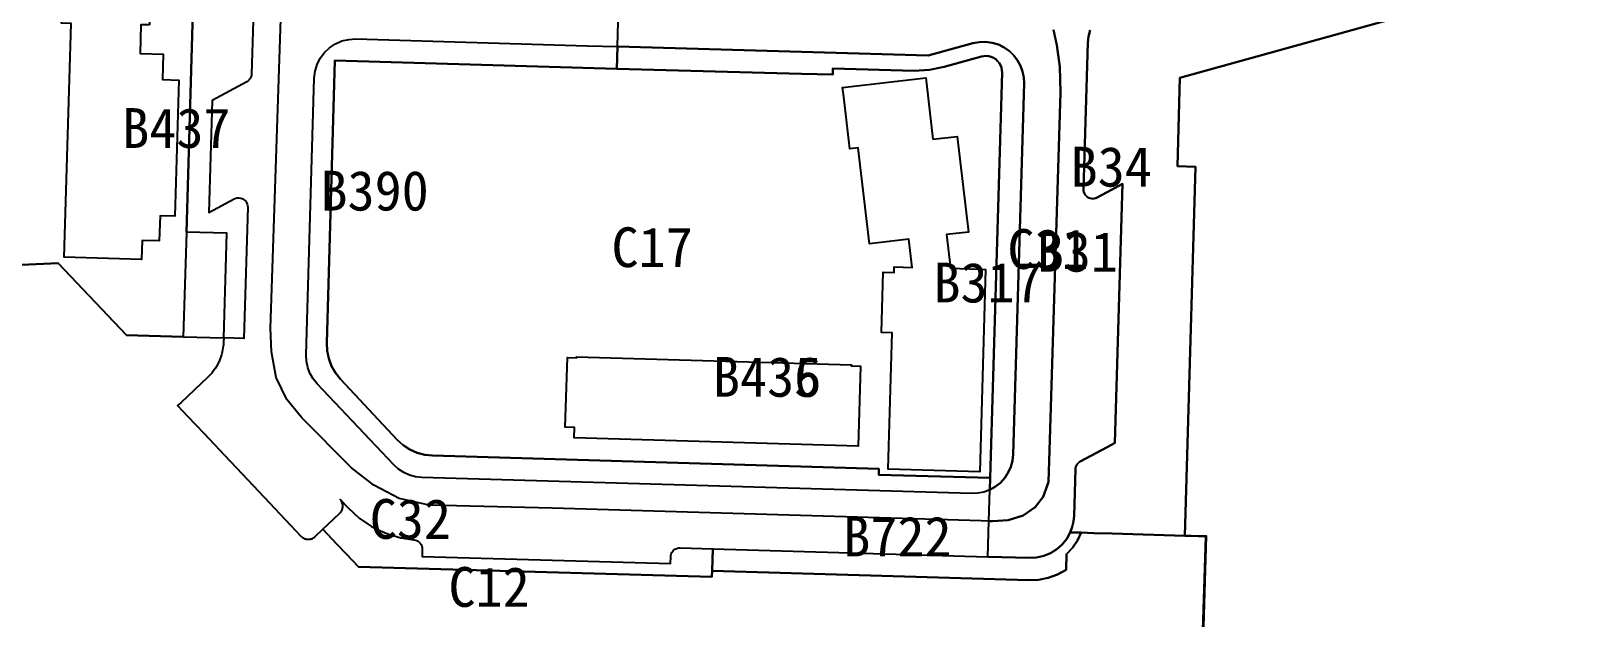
# Model space of a CAD drawing. Header units: metres. Extents: x 446275 to 447851, y 3131842 to 3133549.
# Drawn here: x 446792.8 to 447027.7, y 3132433.7 to 3132522.2 of the extents above; entities that cross this region are included whole.
import ezdxf

# ---------------------------------------------------------------- set-up
doc = ezdxf.new("R2010")
doc.units = ezdxf.units.M
for name, color, linetype in [('00_계획선-도로', 7, 'Continuous'), ('00_계획선-획지명', 7, 'Continuous'), ('00_계획선-획지선', 7, 'Continuous')]:
    doc.layers.add(name, color=color, linetype=linetype)

msp = doc.modelspace()

# ---------------------------------------------------------------- linework, layer by layer
at = {"layer": '00_계획선-도로'}
msp.add_lwpolyline([(446946.84, 3132522.36), (446947.35, 3132520.04), (446947.51, 3132518.95), (446947.79, 3132516.81), (446947.9, 3132512.89), (446946.25, 3132458.92), (446946.1, 3132454.22), (446945.95, 3132453.78), (446945.31, 3132451.95), (446944.08, 3132450.38), (446942.28, 3132449.11), (446940.02, 3132448.41), (446937.64, 3132448.27), (446871.3, 3132450.23), (446852.76, 3132450.7), (446848.26, 3132451.7), (446844.43, 3132453.72), (446841.08, 3132456.33), (446833.57, 3132463.87), (446831.3, 3132466.63), (446829.72, 3132469.93), (446829, 3132473.8), (446828.87, 3132477.38), (446830.49, 3132527.01)], dxfattribs=at)
at = {"layer": '00_계획선-획지선'}
for points in [[(446784.92, 3132581.55), (446795.63, 3132585.87), (446806.11, 3132590.72), (446816.32, 3132596.11), (446817.71, 3132588.9), (446818.46, 3132581.6), (446818.57, 3132574.26), (446818.21, 3132561.75), (446818.2, 3132561.67), (446816.17, 3132491.86), (446815.71, 3132476.09), (446807.13, 3132476.34), (446796.87, 3132487.16), (446782.47, 3132486.51)], [(446826.67, 3132538.26), (446826.01, 3132515.69), (446825.98, 3132515.45), (446825.91, 3132515.22), (446825.8, 3132515.01), (446825.66, 3132514.82), (446825.49, 3132514.65), (446825.29, 3132514.52), (446820.07, 3132511.71), (446819.57, 3132494.8), (446823.4, 3132496.87), (446823.62, 3132496.96), (446823.85, 3132497.02), (446824.09, 3132497.03), (446824.33, 3132497), (446824.56, 3132496.93), (446824.77, 3132496.83), (446824.96, 3132496.68), (446825.13, 3132496.51), (446825.26, 3132496.31), (446825.35, 3132496.09), (446825.41, 3132495.86), (446825.42, 3132495.62), (446824.84, 3132475.82), (446821.8, 3132475.91), (446822.26, 3132491.68), (446816.17, 3132491.86), (446816.17, 3132491.86), (446818.2, 3132561.67)], [(447042.4, 3132536.36), (446965.9, 3132515.12), (446965.52, 3132501.8), (446968.26, 3132501.72), (446966.63, 3132446.09), (446955.71, 3132446.41), (446952.91, 3132446.49), (446951, 3132446.55), (446949.38, 3132446.59), (446949.68, 3132447.4), (446949.87, 3132448.23), (446949.95, 3132449.09), (446950.16, 3132456.1), (446950.18, 3132456.31), (446950.23, 3132456.51), (446950.31, 3132456.69), (446950.42, 3132456.87), (446950.55, 3132457.03), (446950.71, 3132457.16), (446950.88, 3132457.27), (446955.68, 3132459.86), (446956.09, 3132460.08), (446957.23, 3132499.12), (446955.6, 3132498.24), (446953.41, 3132497.06), (446953.21, 3132496.97), (446953, 3132496.92), (446952.78, 3132496.9), (446952.56, 3132496.91), (446952.34, 3132496.96), (446952.14, 3132497.05), (446951.95, 3132497.16), (446951.78, 3132497.31), (446951.64, 3132497.48), (446951.53, 3132497.67), (446951.45, 3132497.87), (446951.4, 3132498.09), (446951.39, 3132498.31), (446952.04, 3132520.41), (446952.04, 3132520.41), (446952.14, 3132521.36), (446952.39, 3132522.29)], [(446968.61, 3132401.64), (446969.9, 3132446), (446967.6, 3132446.06), (446966.63, 3132446.09), (446966.63, 3132446.09), (446968.26, 3132501.72), (446965.52, 3132501.8), (446965.9, 3132515.12), (447042.4, 3132536.36)], [(446946.84, 3132522.36), (446947.35, 3132520.04), (446947.51, 3132518.95), (446947.79, 3132516.81), (446947.9, 3132512.89), (446946.25, 3132458.92), (446946.1, 3132454.22), (446945.95, 3132453.78), (446945.31, 3132451.95), (446944.08, 3132450.38), (446942.28, 3132449.11), (446940.02, 3132448.41), (446937.64, 3132448.27), (446937.13, 3132448.28), (446937.27, 3132453), (446938.1, 3132453.48), (446938.85, 3132454.08), (446939.5, 3132454.79), (446940.03, 3132455.59), (446940.42, 3132456.47), (446940.67, 3132457.39), (446940.78, 3132458.35), (446942.41, 3132514.28), (446942.37, 3132515.19), (446942.19, 3132516.08), (446941.88, 3132516.94), (446941.45, 3132517.74), (446940.9, 3132518.47), (446940.8, 3132518.58), (446940.23, 3132519.12), (446940.23, 3132519.12), (446939.43, 3132519.69), (446938.55, 3132520.13), (446937.61, 3132520.41), (446936.63, 3132520.54), (446935.65, 3132520.51), (446934.69, 3132520.33), (446927.98, 3132518.47), (446881.15, 3132519.83), (446881.31, 3132525.38)], [(446952.39, 3132522.29), (446952.14, 3132521.36), (446952.04, 3132520.41), (446951.39, 3132498.31), (446951.4, 3132498.09), (446951.45, 3132497.87), (446951.53, 3132497.67), (446951.64, 3132497.48), (446951.78, 3132497.31), (446951.95, 3132497.16), (446952.14, 3132497.05), (446952.34, 3132496.96), (446952.56, 3132496.91), (446952.78, 3132496.9), (446953, 3132496.92), (446953.21, 3132496.97), (446953.41, 3132497.06), (446955.6, 3132498.24), (446957.23, 3132499.12), (446956.09, 3132460.08), (446955.68, 3132459.86), (446950.88, 3132457.27), (446950.71, 3132457.16), (446950.55, 3132457.03), (446950.42, 3132456.87), (446950.31, 3132456.69), (446950.23, 3132456.51), (446950.18, 3132456.31), (446950.16, 3132456.1), (446949.95, 3132449.09), (446949.87, 3132448.23), (446949.68, 3132447.4), (446949.38, 3132446.59), (446948.85, 3132445.63), (446948.16, 3132444.77), (446947.34, 3132444.04), (446946.41, 3132443.45), (446945.39, 3132443.03), (446944.31, 3132442.79), (446943.22, 3132442.73), (446936.97, 3132442.91), (446937.13, 3132448.28), (446937.64, 3132448.27), (446940.02, 3132448.41), (446942.28, 3132449.11), (446944.08, 3132450.38), (446945.31, 3132451.95), (446945.95, 3132453.78), (446946.1, 3132454.22), (446946.25, 3132458.92), (446947.9, 3132512.89), (446947.79, 3132516.81), (446947.51, 3132518.95), (446947.35, 3132520.04), (446946.84, 3132522.36)], [(446782.47, 3132486.51), (446796.87, 3132487.16), (446807.13, 3132476.34), (446815.71, 3132476.09), (446821.8, 3132475.91), (446821.78, 3132475.29), (446821.76, 3132474.98), (446821.75, 3132474.81), (446821.74, 3132474.7), (446821.59, 3132473.79), (446821.58, 3132473.78), (446821.58, 3132473.75), (446821.47, 3132473.36), (446821.1, 3132472.36), (446821.09, 3132472.35), (446821.09, 3132472.34), (446821.08, 3132472.32), (446821.08, 3132472.31), (446821.07, 3132472.29), (446820.97, 3132472.09), (446820.95, 3132472.05), (446820.55, 3132471.35), (446820.07, 3132470.7), (446820, 3132470.61), (446819.39, 3132469.97), (446815.33, 3132466.13), (446814.86, 3132465.73), (446816.37, 3132464.12), (446818.82, 3132461.53), (446822.79, 3132457.33), (446822.82, 3132457.29), (446824.6, 3132455.4), (446828.7, 3132451.05), (446833.45, 3132446.02), (446833.47, 3132446), (446833.58, 3132445.89), (446833.69, 3132445.81), (446833.8, 3132445.74), (446833.92, 3132445.68), (446834.04, 3132445.63), (446834.16, 3132445.59), (446834.29, 3132445.56), (446834.52, 3132445.54), (446834.56, 3132445.54), (446834.6, 3132445.54), (446834.83, 3132445.56), (446834.95, 3132445.59), (446835.08, 3132445.63), (446835.2, 3132445.68), (446835.32, 3132445.74), (446835.43, 3132445.81), (446835.54, 3132445.89), (446835.6, 3132445.94), (446835.61, 3132445.95), (446836.76, 3132447.05), (446838.87, 3132444.83), (446840.28, 3132443.33), (446842.1, 3132441.41), (446895.38, 3132439.86), (446895.38, 3132439.86), (446895.4, 3132440.77), (446943.12, 3132439.38), (446944.6, 3132439.45), (446946.06, 3132439.74), (446947.46, 3132440.24), (446948.77, 3132440.95), (446948.83, 3132443.3), (446949.73, 3132444.26), (446950.46, 3132445.35), (446951, 3132446.55), (446952.91, 3132446.49), (446955.71, 3132446.41), (446966.63, 3132446.09), (446967.6, 3132446.06), (446969.77, 3132445.96), (446968.33, 3132401.84)]]:
    msp.add_lwpolyline(points, dxfattribs=at)
for points in [[(446810.63, 3132523.09), (446809.33, 3132523.13), (446809.2, 3132518.79), (446812.69, 3132518.69), (446812.58, 3132514.87), (446815.06, 3132514.79), (446814.46, 3132494.24), (446812.21, 3132494.3), (446812.1, 3132490.55), (446809.49, 3132490.62), (446809.41, 3132487.75), (446797.77, 3132488.09), (446798.8, 3132523.33), (446797.38, 3132523.37), (446797.41, 3132524.35), (446810.65, 3132523.97), (446810.63, 3132523.09)], [(446881.05, 3132516.48), (446838.56, 3132517.72), (446837.32, 3132475.15), (446837.38, 3132473.96), (446837.62, 3132472.79), (446838.04, 3132471.67), (446838.63, 3132470.63), (446839.38, 3132469.7), (446847.96, 3132460.56), (446848.85, 3132459.75), (446849.85, 3132459.09), (446850.94, 3132458.6), (446852.1, 3132458.29), (446853.29, 3132458.16), (446920.54, 3132456.19), (446920.51, 3132455.28), (446937.32, 3132454.79), (446937.27, 3132453), (446936.38, 3132452.67), (446935.45, 3132452.48), (446934.51, 3132452.43), (446851.67, 3132454.85), (446850.72, 3132454.95), (446849.8, 3132455.2), (446848.93, 3132455.6), (446848.13, 3132456.12), (446847.42, 3132456.76), (446835.88, 3132468.99), (446835.28, 3132469.74), (446834.8, 3132470.57), (446834.46, 3132471.46), (446834.27, 3132472.4), (446834.22, 3132473.35), (446835.44, 3132515.07), (446835.56, 3132516.13), (446835.87, 3132517.14), (446836.34, 3132518.09), (446836.98, 3132518.94), (446837.75, 3132519.67), (446838.64, 3132520.26), (446839.61, 3132520.68), (446840.65, 3132520.92), (446841.71, 3132520.98), (446876.59, 3132519.97), (446881.15, 3132519.83), (446881.05, 3132516.48)], [(446936.72, 3132518.42), (446936.36, 3132518.4), (446936.01, 3132518.33), (446930.39, 3132516.76), (446928.15, 3132516.31), (446925.87, 3132516.2), (446913.6, 3132516.53), (446913.58, 3132515.61), (446908.89, 3132515.74), (446881.05, 3132516.48), (446881.15, 3132519.83), (446927.98, 3132518.47), (446934.69, 3132520.33), (446935.65, 3132520.51), (446936.63, 3132520.54), (446937.61, 3132520.41), (446938.55, 3132520.13), (446939.43, 3132519.69), (446940.23, 3132519.12), (446940.8, 3132518.58), (446940.9, 3132518.47), (446941.45, 3132517.74), (446941.88, 3132516.94), (446942.19, 3132516.08), (446942.37, 3132515.19), (446942.41, 3132514.28), (446940.78, 3132458.35), (446940.67, 3132457.39), (446940.42, 3132456.47), (446940.03, 3132455.59), (446939.5, 3132454.79), (446938.85, 3132454.08), (446938.1, 3132453.48), (446937.27, 3132453), (446937.32, 3132454.79), (446939.1, 3132515.92), (446939.08, 3132516.28), (446939.01, 3132516.66), (446938.87, 3132517.02), (446938.68, 3132517.36), (446938.43, 3132517.66), (446938.14, 3132517.92), (446937.82, 3132518.13), (446937.46, 3132518.29), (446937.09, 3132518.38), (446936.72, 3132518.42)], [(446853.29, 3132458.16), (446852.1, 3132458.29), (446850.94, 3132458.6), (446849.85, 3132459.09), (446848.85, 3132459.75), (446847.96, 3132460.56), (446839.38, 3132469.7), (446838.63, 3132470.63), (446838.04, 3132471.67), (446837.62, 3132472.79), (446837.38, 3132473.96), (446837.32, 3132475.15), (446838.56, 3132517.72), (446881.05, 3132516.48), (446908.89, 3132515.74), (446913.58, 3132515.61), (446913.6, 3132516.53), (446925.87, 3132516.2), (446928.15, 3132516.31), (446930.39, 3132516.76), (446936.01, 3132518.33), (446936.36, 3132518.4), (446936.72, 3132518.42), (446937.09, 3132518.38), (446937.46, 3132518.29), (446937.82, 3132518.13), (446938.14, 3132517.92), (446938.43, 3132517.66), (446938.68, 3132517.36), (446938.87, 3132517.02), (446939.01, 3132516.66), (446939.08, 3132516.28), (446939.1, 3132515.92), (446937.32, 3132454.79), (446920.51, 3132455.28), (446920.54, 3132456.19), (446853.29, 3132458.16)], [(446928.67, 3132505.87), (446932.36, 3132506.3), (446934.05, 3132491.87), (446930.75, 3132491.48), (446931.35, 3132486.4), (446935.62, 3132486.27), (446936.62, 3132486.24), (446935.73, 3132455.7), (446921.96, 3132456.1), (446921.96, 3132456.15), (446922.56, 3132476.66), (446920.92, 3132476.7), (446921.18, 3132485.84), (446922.83, 3132485.79), (446922.85, 3132486.62), (446925.53, 3132486.54), (446925.03, 3132490.81), (446919.1, 3132490.11), (446917.41, 3132504.55), (446916.17, 3132504.4), (446915.25, 3132512.26), (446915.08, 3132513.66), (446927.59, 3132515.13), (446927.74, 3132513.81), (446928.67, 3132505.87)], [(446916.38, 3132471.68), (446917.78, 3132471.64), (446917.43, 3132459.58), (446874.64, 3132460.83), (446874.68, 3132462.41), (446873.28, 3132462.45), (446873.59, 3132472.96), (446874.99, 3132472.92), (446874.99, 3132473.07), (446916.39, 3132471.86), (446916.38, 3132471.68)], [(446916.39, 3132471.86), (446916.38, 3132471.68), (446917.78, 3132471.64), (446917.43, 3132459.58), (446874.64, 3132460.83), (446874.68, 3132462.41), (446873.28, 3132462.45), (446873.59, 3132472.96), (446874.99, 3132472.92), (446874.99, 3132473.07), (446916.39, 3132471.86)], [(446839.74, 3132450.65), (446839.73, 3132450.78), (446839.7, 3132450.91), (446839.66, 3132451.04), (446839.55, 3132451.27), (446839.54, 3132451.28), (446839.4, 3132451.49), (446839.37, 3132451.52), (446840.54, 3132450.28), (446842.21, 3132448.75), (446844.08, 3132447.48), (446844.81, 3132447.09), (446846.62, 3132446.31), (446848.52, 3132445.76), (446850.47, 3132445.46), (446850.69, 3132445.43), (446850.91, 3132445.35), (446851.1, 3132445.24), (446851.28, 3132445.1), (446851.43, 3132444.94), (446851.56, 3132444.75), (446851.65, 3132444.54), (446851.7, 3132444.32), (446851.72, 3132444.1), (446851.72, 3132444.06), (446851.69, 3132442.96), (446889.15, 3132441.87), (446889.18, 3132442.93), (446889.2, 3132443.15), (446889.26, 3132443.36), (446889.35, 3132443.55), (446889.47, 3132443.73), (446889.61, 3132443.89), (446889.78, 3132444.03), (446889.96, 3132444.13), (446890.17, 3132444.21), (446890.38, 3132444.25), (446890.59, 3132444.27), (446895.5, 3132444.12), (446895.4, 3132440.77), (446895.38, 3132439.86), (446842.1, 3132441.41), (446840.28, 3132443.33), (446838.87, 3132444.83), (446836.76, 3132447.05), (446839.27, 3132449.41), (446839.39, 3132449.53), (446839.47, 3132449.64), (446839.54, 3132449.75), (446839.55, 3132449.77), (446839.65, 3132449.98), (446839.66, 3132450), (446839.7, 3132450.12), (446839.72, 3132450.25), (446839.74, 3132450.38), (446839.75, 3132450.52), (446839.74, 3132450.65)], [(446895.5, 3132444.12), (446936.97, 3132442.91), (446943.22, 3132442.73), (446944.31, 3132442.79), (446945.39, 3132443.03), (446946.41, 3132443.45), (446947.34, 3132444.04), (446948.16, 3132444.77), (446948.85, 3132445.63), (446949.38, 3132446.59), (446951, 3132446.55), (446950.46, 3132445.35), (446949.73, 3132444.26), (446948.83, 3132443.3), (446948.77, 3132440.95), (446947.46, 3132440.24), (446946.06, 3132439.74), (446944.6, 3132439.45), (446943.12, 3132439.38), (446895.4, 3132440.77), (446895.5, 3132444.12)]]:
    msp.add_lwpolyline(points, close=True, dxfattribs=at)

# ---------------------------------------------------------------- texts
at = {"layer": '00_계획선-획지명'}
for s, p in [('B437', (446806.51, 3132504.55)), ('B34', (446949.43, 3132498.72)), ('B390', (446836.38, 3132495.11)), ('C17', (446880.25, 3132486.58)), ('C31', (446939.91, 3132486.31)), ('B31', (446944.33, 3132485.9)), ('B317', (446928.76, 3132481.25)), ('B435', (446895.53, 3132467.04)), ('B436', (446895.53, 3132467.04)), ('C32', (446843.81, 3132445.61)), ('B722', (446915.17, 3132442.97)), ('C12', (446855.68, 3132435.36))]:
    msp.add_text(s, height=6, dxfattribs=at).set_placement(p)

doc.saveas('drawing.dxf')
